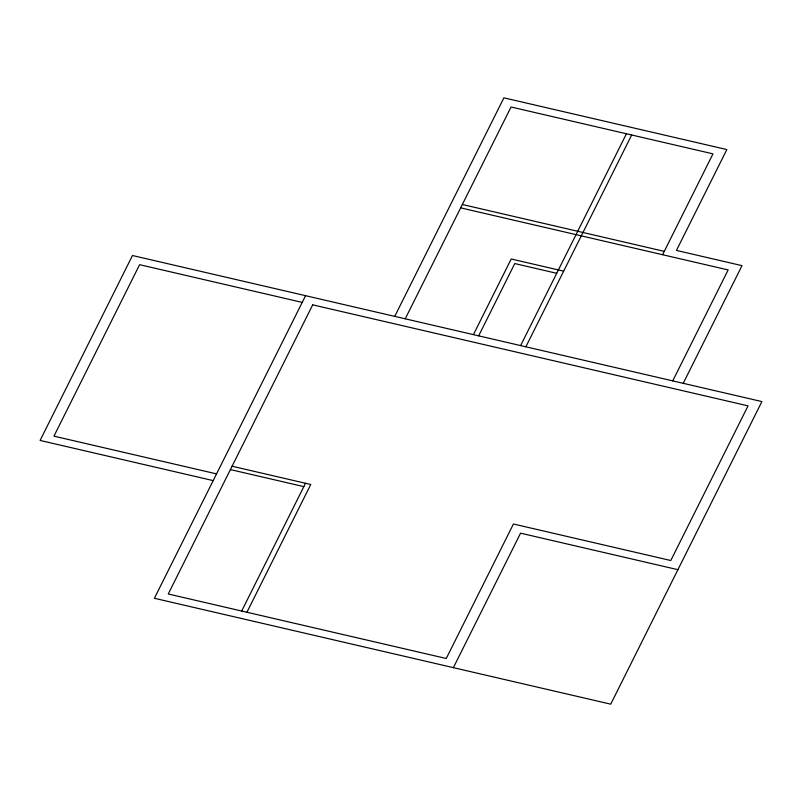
<?xml version="1.0" encoding="UTF-8"?>
<svg xmlns="http://www.w3.org/2000/svg" width="802" height="802" viewBox="0 0 802 802"><rect width="100%" height="100%" fill="white"/><g stroke="black" fill="none" stroke-linecap="round" stroke-linejoin="round"><path stroke-width="1.2" d="M305.572 295.687L154.405 598.282L610.733 704.166L761.9 401.571L132.48 255.517L40.1 440.438L213.192 480.609M241.683 611.024L305.512 483.265M246.936 612.247L310.755 484.488L232.079 466.223M394.734 316.379L503.907 97.834L726.833 149.563L676.447 250.424L742.01 265.642L683.224 383.316M405.231 318.805L511.044 106.997L712.978 153.854L662.592 254.715M473.411 334.635L511.205 258.986L563.656 271.156M478.664 335.848L514.774 263.557L556.728 273.302M520.618 345.582L626.432 133.764M525.871 346.805L631.685 134.987M453.381 667.655L520.568 533.17L677.921 569.681M672.728 380.88L728.156 269.933L460.659 207.858M462.333 204.5L664.277 251.357M302.214 302.404L139.608 264.68L53.955 436.148L216.55 473.882M230.405 469.591L303.828 486.624M312.7 304.84L168.25 593.991L446.253 658.492L513.43 524.007L670.793 560.518L748.045 405.862L312.7 304.84"/></g></svg>
